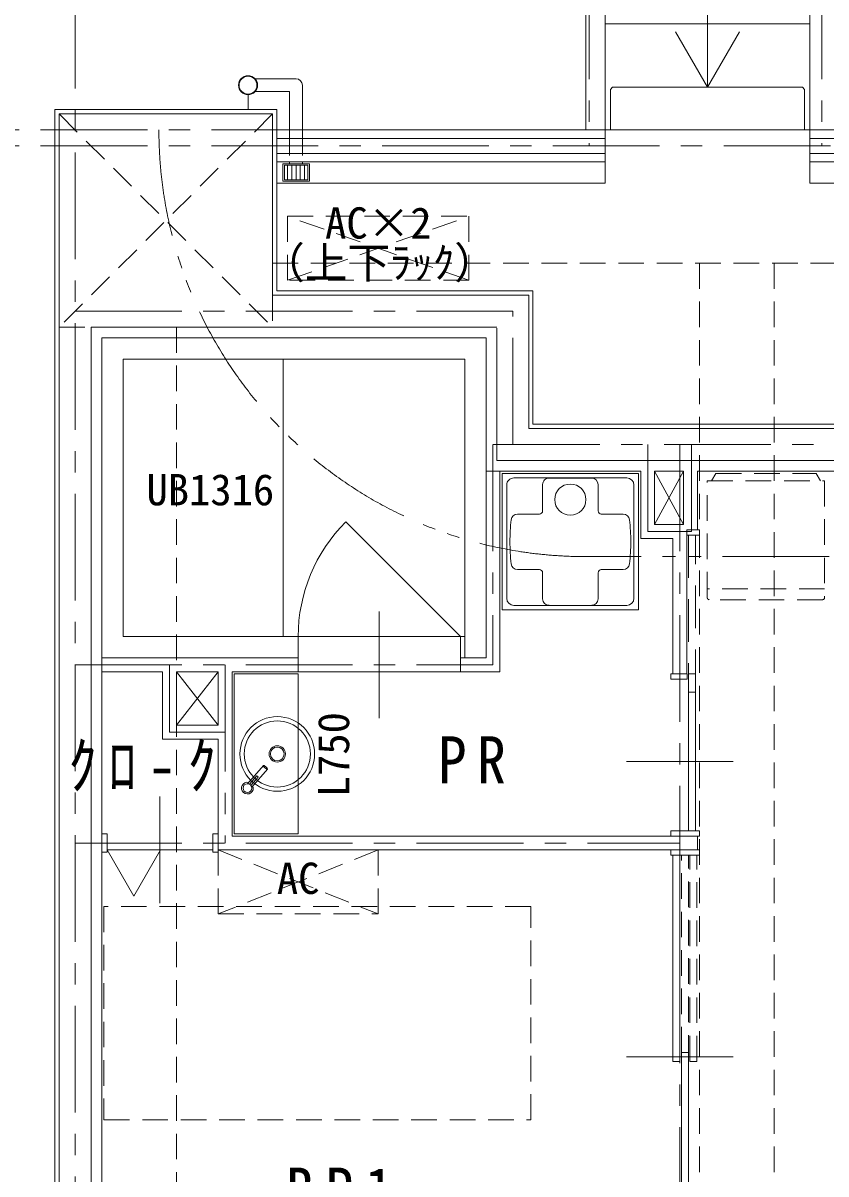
# Model space of a CAD drawing. Units: millimetres at full size; details may follow other scales. Extents: x -443943 to 462275, y -43546 to 79452.
# Drawn here: x -16638 to -12877, y 50797 to 56192 of the extents above; entities that cross this region are included whole.
import ezdxf
from ezdxf.enums import TextEntityAlignment as Align

# ---------------------------------------------------------------- set-up
doc = ezdxf.new("R2010")
doc.units = ezdxf.units.MM
doc.header["$LTSCALE"] = 100
for name, pattern in [('CHAIN1', [8, 5, -1, 1, -1]), ('DASHED1', [1.8, 1.2, -0.6]), ('DASHED2', [3, 2, -1]), ('DASHED3', [4, 3, -1]), ('DOUBLE_CHAIN1', [8.8, 5, -1, 0.6, -0.6, 0.6, -1])]:
    doc.linetypes.add(name, pattern=pattern)
for name, color, linetype, lineweight in [('0-0_仕上', 4, 'Continuous', 9), ('0-5_文字', 4, 'CHAIN1', 9), ('4-0_仕上', 7, 'Continuous', 15), ('4-1_通り芯', 4, 'Continuous', 9), ('4-2_躯体', 3, 'Continuous', 20), ('4-3_建具', 4, 'Continuous', 9), ('4-5_文字', 7, 'Continuous', 15), ('4-A_目地･ﾊｯﾁ', 4, 'Continuous', 9), ('4-B_E-PANL', 1, 'Continuous', 18), ('8-8_強調', 4, 'DASHED3', 9)]:
    doc.layers.add(name, color=color, linetype=linetype, lineweight=lineweight)
doc.styles.add('ＭＳ ゴシック', font='')
doc.styles.get('ＭＳ ゴシック').set_extended_font_data('MS Gothic')

# ---------------------------------------------------------------- blocks, each defined once
blk = doc.blocks.new('洗濯パン640')
at = {"layer": '8-8_強調', "linetype": 'Continuous'}
for p, q in [((-337.5, 320), (302.5, 320)), ((-337.5, -320), (-337.5, 320)), ((-283, 298), (248, 298)), ((302.5, 320), (302.5, -320)), ((-316, -265), (-316, 265)), ((-148, 145), (-148, 247.8)), ((112, 145), (112, 247.8)), ((281, -265), (281, 265)), ((-163, 130), (-285.5, 130)), ((127, 130), (250.5, 130)), ((280.5, -100), (280.5, 100)), ((-163, -130), (-285.5, -130)), ((-148, -145), (-148, -247.8)), ((112, -145), (112, -247.8)), ((127, -130), (250.5, -130)), ((302.5, -320), (-337.5, -320)), ((248, -298), (-283, -298))]:
    blk.add_line(p, q, dxfattribs=at)
blk.add_circle((179.5, 0), 73, dxfattribs=at)
for centre, radius, start, end in [((-283, 265), 33, 90, 180), ((-118, 247.8), 30, 95.9172, 180), ((-18, -717), 1000, 90, 95.9173), ((-18, -717), 1000, 84.0827, 90), ((82, 247.8), 30, 0, 84.0828), ((248, 265), 33, 0, 90), ((-285.5, 100), 30, 90, 180), ((-163, 145), 15, 270, 0), ((127, 145), 15, 180, 270), ((250.5, 100), 30, 0, 90), ((-285.5, -100), 30, 180, 270), ((250.5, -100), 30, 270, 0), ((-163, -145), 15, 0, 90), ((127, -145), 15, 90, 180), ((-283, -265), 33, 180, 270), ((-118, -247.8), 30, 180, 264.0827), ((82, -247.8), 30, 275.9173, 0), ((248, -265), 33, 270, 0), ((-18, 717), 1000, 264.0827, 270), ((-18, 717), 1000, 270, 275.9173)]:
    blk.add_arc(centre, radius, start, end, dxfattribs=at)

msp = doc.modelspace()

# ---------------------------------------------------------------- linework, layer by layer
at = {"layer": '0-0_仕上', "color": 7, "lineweight": 15}
for p, q in [((-13431.7, 57287.9), (-13431.7, 55890.7)), ((-13431.7, 55890.7), (-13581.7, 56150.5)), ((-13431.7, 55890.7), (-13281.7, 56150.5)), ((-13886.7, 55880.1), (-13876.1, 55890.7)), ((-12987.3, 55890.7), (-13876.1, 55890.7)), ((-13886.7, 55880.1), (-13886.7, 55690.7))]:
    msp.add_line(p, q, dxfattribs=at)
at = {"layer": '0-0_仕上', "linetype": 'CHAIN1'}
for p, q in [((-13986.7, 57227.9), (-13986.7, 55615.7)), ((-12896.7, 57227.9), (-12896.7, 55615.7))]:
    msp.add_line(p, q, dxfattribs=at)
at = {"layer": '0-0_仕上', "color": 2, "lineweight": 15}
for p, q in [((-14001.7, 57142.9), (-14001.7, 55690.7)), ((-13911.7, 57142.9), (-13911.7, 55690.7)), ((-12951.7, 57142.9), (-12951.7, 55690.7)), ((-13911.7, 56187.7), (-12951.7, 56187.7))]:
    msp.add_line(p, q, dxfattribs=at)
at = {"layer": '0-0_仕上', "color": 7, "lineweight": 15}
msp.add_lwpolyline([(-12987.3, 55890.7), (-12976.7, 55880.1), (-12976.7, 55690.7)], dxfattribs=at)
at = {"layer": '0-5_文字', "color": 7, "linetype": 'Continuous', "lineweight": 15}
msp.add_line((-11851.7, 55690.7), (-15449.2, 55690.7), dxfattribs=at)
at = {"layer": '4-0_仕上', "color": 2}
for p, q in [((-15359.2, 55930.2), (-15551.3, 55930.2)), ((-15329.2, 55900.2), (-15329.2, 55690.7)), ((-15584.2, 55855.7), (-15584.2, 55785.7)), ((-15551.3, 55870.2), (-15389.2, 55870.2)), ((-15389.2, 55690.7), (-15389.2, 55870.2)), ((-15296.7, 55531.7), (-15421.7, 55531.7)), ((-15421.7, 55531.7), (-15421.7, 55449.7)), ((-15399.2, 55525.2), (-15399.2, 55456.2)), ((-15389.2, 55531.7), (-15389.2, 55540.7)), ((-15379.2, 55525.2), (-15379.2, 55456.2)), ((-15359.2, 55525.2), (-15359.2, 55456.2)), ((-15339.2, 55525.2), (-15339.2, 55456.2)), ((-15329.2, 55540.7), (-15329.2, 55531.7)), ((-15319.2, 55525.2), (-15319.2, 55456.2)), ((-15304.7, 55525.2), (-15304.7, 55456.2)), ((-15304.7, 55456.2), (-15413.7, 55456.2))]:
    msp.add_line(p, q, dxfattribs=at)
at = {"layer": '4-0_仕上', "color": 2, "linetype": 'DASHED1'}
for p, q in [((-15389.2, 55690.7), (-15389.2, 55540.7)), ((-15329.2, 55690.7), (-15329.2, 55540.7))]:
    msp.add_line(p, q, dxfattribs=at)
at = {"layer": '4-0_仕上'}
for p, q in [((-13911.7, 55690.7), (-13911.7, 55540.7)), ((-12951.7, 55690.7), (-12951.7, 55540.7)), ((-13911.7, 55540.7), (-15449.2, 55540.7)), ((-11831.7, 55540.7), (-12951.7, 55540.7)), ((-14469.2, 54715.7), (-16269.2, 54715.7)), ((-14469.2, 54715.7), (-14469.2, 53215.7)), ((-14249.2, 54310.7), (-11440.4, 54310.7)), ((-14469.2, 54090.7), (-13744.2, 54090.7)), ((-14404.2, 54090.7), (-14404.2, 53150.7)), ((-13744.2, 54090.7), (-13744.2, 53775.7)), ((-13679.2, 54090.7), (-13679.2, 53840.7)), ((-13679.2, 54090.7), (-13544.2, 54090.7)), ((-13544.2, 54090.7), (-13544.2, 53840.7)), ((-13479.2, 54090.7), (-13479.2, 53815.7)), ((-13479.2, 54090.7), (-11660.4, 54090.7)), ((-13679.2, 53840.7), (-13544.2, 53840.7)), ((-13529.2, 53815.7), (-13529.2, 53140.7)), ((-16269.2, 53215.7), (-15349.2, 53215.7)), ((-15349.2, 53215.7), (-15349.2, 53150.7)), ((-14589.2, 53215.7), (-14469.2, 53215.7)), ((-14589.2, 53215.7), (-14589.2, 53150.7)), ((-15919.2, 53150.7), (-15724.2, 53150.7)), ((-15919.2, 53150.7), (-15919.2, 52900.7)), ((-15724.2, 52900.7), (-15724.2, 53150.7)), ((-15659.2, 52380.7), (-15659.2, 53150.7)), ((-15659.2, 53150.7), (-14404.2, 53150.7)), ((-15919.2, 52900.7), (-15724.2, 52900.7)), ((-15984.2, 52835.7), (-15724.2, 52835.7)), ((-15724.2, 52315.7), (-15724.2, 52835.7)), ((-15659.2, 52380.7), (-13469.2, 52380.7)), ((-13479.2, 52380.7), (-13479.2, 52315.7)), ((-15724.2, 52315.7), (-13469.2, 52315.7))]:
    msp.add_line(p, q, dxfattribs=at)
at = {"layer": '4-0_仕上', "color": 4, "lineweight": 9}
for p, q in [((-13911.7, 55540.7), (-13911.7, 55440.7)), ((-12951.7, 55540.7), (-12951.7, 55440.7)), ((-13911.7, 55440.7), (-15449.2, 55440.7)), ((-12951.7, 55440.7), (-10314.2, 55440.7)), ((-13679.2, 54090.7), (-13544.2, 53840.7)), ((-13544.2, 54090.7), (-13679.2, 53840.7)), ((-15349.2, 53315.7), (-15349.2, 53150.7)), ((-14589.2, 53315.7), (-14589.2, 53150.7)), ((-15919.2, 53150.7), (-15724.2, 52900.7)), ((-15724.2, 53150.7), (-15919.2, 52900.7))]:
    msp.add_line(p, q, dxfattribs=at)
at = {"layer": '4-0_仕上', "linetype": 'DASHED1'}
for p, q in [((-15469.2, 55065.7), (-10294.2, 55065.7)), ((-13469.2, 55065.7), (-13469.2, 49435.7)), ((-13119.2, 55065.7), (-13119.2, 48435.7)), ((-15919.2, 54765.7), (-15919.2, 48885.7))]:
    msp.add_line(p, q, dxfattribs=at)
at = {"layer": '4-0_仕上', "color": 4, "linetype": 'DASHED1', "lineweight": 9}
for p, q in [((-15724.2, 52315.7), (-15724.2, 52015.7)), ((-14974.2, 52315.7), (-15724.2, 52015.7)), ((-14974.2, 52015.7), (-14974.2, 52315.7)), ((-15724.2, 52015.7), (-14974.2, 52015.7))]:
    msp.add_line(p, q, dxfattribs=at)
at = {"layer": '4-0_仕上'}
for points in [[(-15449.2, 47865.7), (-16489.2, 47865.7), (-16489.2, 55785.7), (-15449.2, 55785.7), (-15449.2, 54935.7), (-14249.2, 54935.7), (-14249.2, 54310.7)], [(-16269.2, 54715.7), (-16269.2, 48935.7), (-15669.2, 48935.7), (-15669.2, 49435.7)], [(-13744.2, 53775.7), (-13594.2, 53775.7), (-13594.2, 53140.7)], [(-16269.2, 53150.7), (-15984.2, 53150.7), (-15984.2, 52835.7)]]:
    msp.add_lwpolyline(points, dxfattribs=at)
at = {"layer": '4-0_仕上', "color": 2}
for points in [[(-15296.7, 55531.7), (-15296.7, 55449.7), (-15421.7, 55449.7)], [(-15304.7, 55525.2), (-15413.7, 55525.2), (-15413.7, 55456.2)]]:
    msp.add_lwpolyline(points, dxfattribs=at)
at = {"layer": '4-0_仕上', "color": 4, "linetype": 'DASHED1', "lineweight": 9}
msp.add_lwpolyline([(-14974.2, 52315.7), (-15724.2, 52315.7), (-14974.2, 52015.7)], dxfattribs=at)
at = {"layer": '4-0_仕上', "color": 2}
for radius in [44.5, 41.8]:
    msp.add_circle((-15584.2, 55900.2), radius, dxfattribs=at)
msp.add_arc((-15359.2, 55900.2), 30, 0, 90, dxfattribs=at)
at = {"layer": '4-1_通り芯', "linetype": 'CHAIN1'}
for p, q in [((-16394.2, 59584.4), (-16394.2, 44110.7)), ((-18955.9, 55690.7), (21355.8, 55690.7)), ((-18955.9, 55615.7), (3405.8, 55615.7)), ((-16394.2, 54840.7), (-14344.2, 54840.7)), ((-14344.2, 54215.7), (-14344.2, 54840.7)), ((-13561.7, 54215.7), (-13561.7, 49310.7)), ((-13506.7, 54215.7), (-13506.7, 53808.2)), ((-16394.2, 53183.2), (-14436.7, 53183.2)), ((-16394.2, 52348.2), (-13561.7, 52348.2))]:
    msp.add_line(p, q, dxfattribs=at)
for points in [[(-11535.4, 54215.7), (-14436.7, 54215.7), (-14436.7, 53183.2)], [(-13711.7, 54215.7), (-13711.7, 53808.2), (-13506.7, 53808.2)], [(-15951.7, 53183.2), (-15951.7, 52868.2), (-15691.7, 52868.2)]]:
    msp.add_lwpolyline(points, dxfattribs=at)
at = {"layer": '4-2_躯体'}
for p, q in [((-16469.2, 55765.7), (-15469.2, 55765.7)), ((-16469.2, 47885.7), (-16469.2, 55765.7)), ((-15469.2, 55765.7), (-15469.2, 54915.7)), ((-15469.2, 54915.7), (-14269.2, 54915.7)), ((-16319.2, 54765.7), (-16319.2, 48885.7)), ((-16319.2, 54765.7), (-14419.2, 54765.7)), ((-14419.2, 54761), (-14419.2, 54140.7))]:
    msp.add_line(p, q, dxfattribs=at)
at = {"layer": '4-2_躯体', "linetype": 'DASHED1'}
for p, q in [((-15469.2, 55765.7), (-16469.2, 54765.7)), ((-16469.2, 55765.7), (-15469.2, 54765.7)), ((-15469.2, 54915.7), (-15469.2, 54765.7)), ((-16469.2, 54765.7), (-16319.2, 54765.7))]:
    msp.add_line(p, q, dxfattribs=at)
at = {"layer": '4-2_躯体'}
for points in [[(-14269.2, 54915.7), (-14269.2, 54290.7), (-11460.4, 54290.7)], [(-14419.2, 54140.7), (-11610.4, 54140.7), (-11610.4, 53365.7)]]:
    msp.add_lwpolyline(points, dxfattribs=at)
at = {"layer": '4-3_建具', "lineweight": 18}
for p, q in [((-15449.2, 55650.7), (-13911.7, 55650.7)), ((-12951.7, 55650.7), (-11851.7, 55650.7)), ((-15449.2, 55580.7), (-13911.7, 55580.7)), ((-12951.7, 55580.7), (-11851.7, 55580.7))]:
    msp.add_line(p, q, dxfattribs=at)
at = {"layer": '4-3_建具', "color": 7, "lineweight": 15}
for p, q in [((-13469.2, 53815.7), (-13529.2, 53815.7)), ((-13469.2, 53790.7), (-13529.2, 53790.7)), ((-13469.2, 53790.7), (-13469.2, 53815.7)), ((-13604.2, 53140.7), (-13526.2, 53140.7)), ((-13604.2, 53115.7), (-13604.2, 53140.7)), ((-13526.2, 53140.7), (-13526.2, 53115.7)), ((-13520.2, 53140.7), (-13487.2, 53140.7)), ((-13520.2, 52405.7), (-13520.2, 53140.7)), ((-13487.2, 53140.7), (-13487.2, 52405.7)), ((-13526.2, 53115.7), (-13604.2, 53115.7)), ((-16244.2, 52390.7), (-16269.2, 52390.7)), ((-16244.2, 52390.7), (-16244.2, 52305.7)), ((-15749.2, 52390.7), (-15724.2, 52390.7)), ((-15749.2, 52390.7), (-15749.2, 52305.7)), ((-13604.2, 52405.7), (-13469.2, 52405.7)), ((-13604.2, 52380.7), (-13604.2, 52405.7)), ((-13469.2, 52405.7), (-13469.2, 52380.7)), ((-16244.2, 52305.7), (-16269.2, 52305.7)), ((-15749.2, 52305.7), (-15724.2, 52305.7)), ((-13604.2, 52315.7), (-13604.2, 52290.7)), ((-13604.2, 52290.7), (-13469.2, 52290.7)), ((-13594.2, 51324.8), (-13594.2, 52290.7)), ((-13561.2, 52290.7), (-13561.2, 51324.8)), ((-13469.2, 52290.7), (-13469.2, 52315.7)), ((-13554.2, 51366.3), (-13521.2, 51366.3)), ((-13554.2, 50369), (-13554.2, 51366.3)), ((-13521.2, 51366.3), (-13521.2, 50369)), ((-13561.2, 51324.8), (-13594.2, 51324.8))]:
    msp.add_line(p, q, dxfattribs=at)
at = {"layer": '4-3_建具', "color": 7, "linetype": 'DASHED2', "lineweight": 15}
for p, q in [((-13520.2, 53790.7), (-13520.2, 53055.7)), ((-13487.2, 53055.7), (-13487.2, 53790.7)), ((-13520.2, 53055.7), (-13487.2, 53055.7))]:
    msp.add_line(p, q, dxfattribs=at)
at = {"layer": '4-3_建具'}
for p, q in [((-13311.7, 52730.7), (-13811.7, 52730.7)), ((-15996.7, 52565.7), (-15996.7, 52065.7)), ((-15749.2, 52315.7), (-16244.2, 52315.7)), ((-16244.2, 52315.7), (-16119.2, 52099.2)), ((-15994.2, 52315.7), (-16119.2, 52099.2)), ((-13811.7, 51345.6), (-13311.7, 51345.6))]:
    msp.add_line(p, q, dxfattribs=at)
at = {"layer": '4-3_建具', "linetype": 'DASHED1'}
for p, q in [((-13554.2, 51366.3), (-13554.2, 52290.7)), ((-13521.2, 51328.3), (-13521.2, 52290.7)), ((-13514.2, 51324.8), (-13514.2, 52290.7)), ((-13481.2, 51324.8), (-13481.2, 52290.7)), ((-13514.2, 51324.8), (-13481.2, 51324.8))]:
    msp.add_line(p, q, dxfattribs=at)
msp.add_arc((-13422.9, 53498.7), 10, 180, 263.9597, dxfattribs=at)
at = {"layer": '4-A_目地･ﾊｯﾁ', "linetype": 'DASHED1'}
for p, q in [((-15399.2, 54985.7), (-14549.2, 55285.7)), ((-13412.9, 54045.7), (-13392.7, 54080.7)), ((-13392.7, 54080.7), (-12923.1, 54080.7)), ((-12923.1, 54080.7), (-12902.9, 54045.7)), ((-13432.9, 54045.7), (-12882.9, 54045.7)), ((-13432.9, 53498.7), (-13432.9, 54045.7)), ((-12882.9, 54045.7), (-12882.9, 53498.7)), ((-12882.9, 53539.7), (-13432.9, 53539.7)), ((-12891.9, 53488.8), (-13424, 53488.8)), ((-16259.2, 51050.7), (-14259.2, 51050.7))]:
    msp.add_line(p, q, dxfattribs=at)
at = {"layer": '4-A_目地･ﾊｯﾁ'}
for p, q in [((-14569.2, 54615.7), (-16169.2, 54615.7)), ((-16169.2, 54615.7), (-16169.2, 53315.7)), ((-15419.2, 54615.7), (-15419.2, 53315.7)), ((-14569.2, 54615.7), (-14569.2, 53215.7)), ((-14589.2, 53315.7), (-15126.6, 53853.1)), ((-14969.2, 53433.2), (-14969.2, 52933.2)), ((-14569.2, 53315.7), (-16169.2, 53315.7)), ((-15585.9, 52626.2), (-15512.4, 52710.8)), ((-15577, 52623.5), (-15542.9, 52662.7)), ((-15536.9, 52657.4), (-15570.9, 52618.3)), ((-15493.5, 52694.4), (-15567.1, 52609.8)), ((-15493.5, 52694.4), (-15493.5, 52694.5))]:
    msp.add_line(p, q, dxfattribs=at)
at = {"layer": '4-A_目地･ﾊｯﾁ', "linetype": 'CHAIN1'}
msp.add_line((-15691.7, 53183.2), (-15691.7, 52348.2), dxfattribs=at)
at = {"layer": '4-A_目地･ﾊｯﾁ', "linetype": 'DASHED1'}
for points in [[(-14549.2, 54985.7), (-15399.2, 54985.7), (-15399.2, 55285.7)], [(-14259.2, 51050.7), (-14259.2, 52050.7), (-16259.2, 52050.7), (-16259.2, 51050.7)]]:
    msp.add_lwpolyline(points, dxfattribs=at)
msp.add_lwpolyline([(-14549.2, 54985.7), (-15399.2, 55285.7), (-14549.2, 55285.7)], close=True, dxfattribs=at)
at = {"layer": '4-A_目地･ﾊｯﾁ'}
msp.add_lwpolyline([(-15349.2, 53140.7), (-15349.2, 52910.7), (-15349.2, 52620.7), (-15349.2, 52390.7), (-15649.2, 52390.7), (-15649.2, 53140.7)], close=True, dxfattribs=at)
msp.add_circle((-15587.2, 52605.7), 20.5, dxfattribs=at)
for centre, radius, start, end in [((-14589.2, 53315.7), 760, 135, 180), ((-15447.2, 52765.7), 175, 0, 180), ((-15447.2, 52765.7), 155, 0, 180), ((-15447.2, 52765.7), 175, 180, 0), ((-15447.2, 52765.7), 155, 180, 0), ((-15447.2, 52765.7), 38.5, 90, 270), ((-15447.2, 52765.7), 32.5, 90, 270), ((-15447.2, 52765.7), 38.5, 270, 90), ((-15447.2, 52765.7), 32.5, 270, 90), ((-15511, 52710), 1.63, 148.2656, 203.2711), ((-15487.7, 52722), 27.9, 207.1377, 229.3559), ((-15510.6, 52708.8), 2.59, 60.7886, 131.4892), ((-15524.7, 52677.1), 37.3, 39.0112, 65.739), ((-15544.8, 52654.4), 8.5, 20.9275, 77.0725), ((-15484.7, 52722.4), 30.2, 225.4432, 248.9824), ((-15513.7, 52686.4), 22.9, 26.681, 38.2238), ((-15494.7, 52696.7), 2.58, 251.2996, 294.3169), ((-15495.6, 52695.8), 2.53, 322.808, 19.9417), ((-15587.2, 52605.7), 27.5, 76.0357, 21.9643)]:
    msp.add_arc(centre, radius, start, end, dxfattribs=at)
at = {"layer": '4-A_目地･ﾊｯﾁ', "linetype": 'DASHED1'}
msp.add_arc((-12892.9, 53498.7), 10, 276.0403, 0, dxfattribs=at)
at = {"layer": '4-B_E-PANL', "linetype": 'DOUBLE_CHAIN1'}
msp.add_line((-12861.7, 53690.7), (-14001.7, 53690.7), dxfattribs=at)
msp.add_arc((-14001.7, 55690.7), 2000, 180, 270, dxfattribs=at)

# ---------------------------------------------------------------- block references
at = {"layer": '4-A_目地･ﾊｯﾁ', "xscale": -1, "rotation": 270}
msp.add_blockref('洗濯パン640', (-14074.2, 53778.2), dxfattribs=at)

# ---------------------------------------------------------------- texts
at = {"layer": '4-5_文字', "color": 4, "style": 'ＭＳ ゴシック'}
msp.add_text('AC', height=146.6, dxfattribs=at).set_placement((-15449.2, 52065.7), align=Align.BOTTOM_LEFT)
at = {"layer": '4-5_文字', "char_height": 219.9, "attachment_point": 7, "style": 'ＭＳ ゴシック'}
for s, insert in [('\\T1.38;\\W0.9;ｸﾛ-ｸ', (-16427.1, 52590.5)), ('\\T1.36;\\W0.9;PR', (-14694.5, 52628.5)), ('\\T1.38;\\W0.9;BR1', (-15408.3, 50606.9))]:
    msp.add_mtext(s, dxfattribs=dict(at, insert=insert))
at = {"layer": '4-A_目地･ﾊｯﾁ', "style": 'ＭＳ ゴシック'}
for s, p in [('AC×2', (-15223.3, 55137.3)), ('（上下ﾗｯｸ）', (-15518.2, 54951.1))]:
    msp.add_text(s, height=146.6, dxfattribs=at).set_placement(p, align=Align.BOTTOM_LEFT)
for s, rotation, p in [('UB1316', 0.001, (-16060.1, 53887.1)), ('L750', 90, (-15066.4, 52562.8))]:
    msp.add_text(s, height=146.6, rotation=rotation, dxfattribs=at).set_placement(p, align=Align.BOTTOM_LEFT)

doc.saveas('drawing.dxf')
